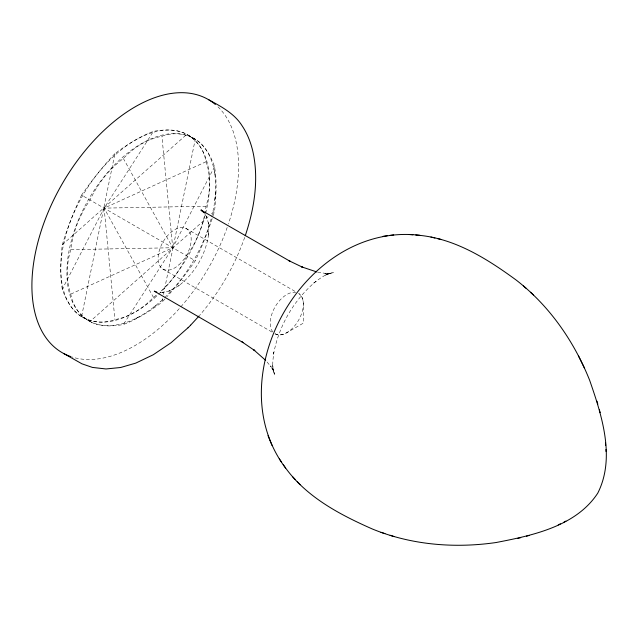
<?xml version="1.0" encoding="UTF-8"?>
<svg xmlns="http://www.w3.org/2000/svg" width="638" height="638" viewBox="0 0 638 638"><rect width="100%" height="100%" fill="white"/><g stroke="black" fill="none" stroke-linecap="round" stroke-linejoin="round"><path stroke-width="0.48" stroke-dasharray="3.19 2.39" d="M215.564 191.966L214.464 202.996M208.626 234.106L208.514 223.547M208.514 235.135L208.698 233.412M208.586 234.457C205.819 254.339 194.981 273.104 179.15 285.441M213.156 215.58A98.531 24.898 -65.6 0 0 214.528 211.122A98.563 32.45 -75.7 0 0 214.528 166.646A98.531 45.489 -83.2 0 0 195.268 139.243L186.79 134.363A98.531 45.489 -36.8 0 0 153.439 131.38A98.563 32.45 -44.3 0 0 114.92 153.614L81.568 316.615A98.531 60.562 -86.3 0 0 114.92 319.606A98.563 73.641 -82.7 0 0 153.439 297.372A98.531 81.154 -69.5 0 0 157.283 294.341M81.441 316.512L90.038 321.512A98.531 45.489 -36.8 0 0 123.389 324.495A98.563 32.45 -44.3 0 0 161.908 302.26L162.682 298.361M163.456 294.461L195.268 139.259A98.531 60.562 -86.3 0 0 161.908 136.269A98.563 73.641 -82.7 0 0 123.389 158.503A98.531 81.154 -69.5 0 0 90.03 200.005A98.531 81.154 -50.5 0 0 70.778 249.641A98.563 73.641 -37.3 0 0 70.77 294.118A98.531 60.562 -33.7 0 0 90.03 321.512L208.546 216.354M244.705 237.368C234.712 265.823 219.376 292.395 199.726 315.268M81.56 316.623A98.531 45.489 -83.2 0 1 62.301 289.229L104.114 208.132L153.431 131.388M214.52 166.654L172.723 247.743L123.397 324.487M62.301 289.229A98.563 32.45 -75.7 0 1 62.301 244.753L186.79 134.363A98.531 60.562 -33.7 0 1 206.058 161.757A98.563 73.641 -37.3 0 1 206.058 206.234A98.531 81.154 -50.5 0 1 186.798 255.87A98.531 81.154 -69.5 0 1 159.779 292.204M211.537 213.738L214.52 211.122M153.726 307.141L158.176 303.536M178.297 286.071L179.701 285.042M178.863 285.657L169.66 290.84M135.631 318.537L140.169 316.161M317.612 272.123L325.579 273.423L323.897 273.295L330.412 273.471L326.704 273.59L332.629 272.992C325.308 273.662 319.486 278.973 313.721 283.073L316.105 281.199C293.791 299.78 278.32 326.576 273.391 355.183L273.822 352.184C273.152 359.218 271.461 366.922 274.547 373.605L272.099 368.174L273.854 371.444L270.44 365.885L271.389 367.281L266.285 361.028M328.602 273.638L324.582 275.504L331.465 272.912M206.042 161.757L104.114 208.132L114.92 319.598M70.786 294.11L172.723 247.743L161.908 136.277M169.556 290.872L162.427 292.603L164.692 292.316L160.21 292.611M326.417 274.212L333.706 272.33M206.042 206.234L104.114 208.132L153.431 297.356M70.786 249.641L172.723 247.743L123.397 158.511M274.962 333.77C278.838 336.051 283.647 334.639 287.228 332.446L303.337 323.155L303.337 304.063C303.329 300.331 302.332 296.199 299.222 293.831M185.873 228.356L296.311 292.116M114.92 153.614A98.531 24.898 -54.4 0 0 81.56 195.116L195.268 260.759A98.531 24.898 -54.4 0 1 167.212 296.495M162.802 269.013L272.37 332.27M205.324 214.472L207.31 218.499L206.425 216.394L208.49 223.436M272.49 367.616L274.515 374.865M273.893 372.632L272.697 365.375L273.088 369.793M214.464 171.726L215.15 176.511M165.09 298.839A98.531 24.898 -54.4 0 1 161.908 302.26M212.191 218.595A98.531 24.898 -65.6 0 1 195.268 260.759M62.301 244.753A98.531 24.898 -65.6 0 1 81.56 195.108M298.496 293.352A23.383 13.502 -60 0 1 298.496 320.356A23.383 13.502 -60 0 1 275.114 333.857M272.889 331.959A23.383 13.502 -60 0 1 275.114 306.854A23.383 13.502 -60 0 1 295.737 292.387M217.965 106.833A146.142 84.376 -60 0 1 228.388 223.994M227.192 227.463A146.142 84.376 -60 0 1 71.639 356.873M170.37 290.553L168.831 291.159L170.37 290.553M208.626 224.297L208.379 222.662L208.626 224.297M178.927 264.826A23.383 13.502 -60 0 0 186.336 228.603A23.383 13.502 -60 0 0 158.671 253.134A23.383 13.502 -60 0 0 178.927 264.826M160.561 301.471A105.222 60.754 -60 0 0 193.912 138.478A105.222 60.754 -60 0 0 69.43 248.86A105.222 60.754 -60 0 0 160.561 301.471M154.492 297.97A105.222 60.754 -60 0 0 187.851 134.977A105.222 60.754 -60 0 0 63.369 245.359A105.222 60.754 -60 0 0 154.492 297.97"/><path stroke-width="0.96" d="M245.247 235.757C253.916 209.942 258.637 181.974 253.589 154.922C251.587 144.547 247.919 134.379 241.969 125.59C234.274 113.397 221.051 106.474 208.786 99.815M199.168 315.906L190.403 325.404M63.601 353.46L81.999 363.835L92.438 367.424L106.02 368.963L120.582 367.512L135.766 363.11L153.272 354.744L171.143 342.678L188.298 327.525M188.058 327.765L190.626 325.181M283.216 464.576C304.23 495.893 338.666 514.132 372.265 528.958C411.207 544.98 454.511 548.528 495.989 542.539C532.283 535.553 576.018 526.414 597.766 493.142C615.71 457.669 601.754 415.226 589.656 380.296C574.112 341.386 549.382 305.658 516.03 279.946C486.395 258.262 453.387 237.551 415.753 235.015M558.25 524.883L560.363 523.838M564.048 522.02L565.922 521.094M517.737 538.44L520.744 537.667M526.446 536.183L529.213 535.473M419.94 235.334C305.897 221.314 216.449 376.308 285.585 468.037M383.103 236.307L387.226 235.765M389.403 235.47L393.67 234.912M408.822 234.505L412.914 234.816M316.727 271.924L301.638 266.867L302.898 267.402L288.982 260.719L290.154 261.333L201.058 210.101L204.08 212.757L203.642 212.207M430.937 237.057L434.933 238.006M437.532 238.628L441.592 239.585M156.773 292.084L154.26 291.151L243.206 342.654L242.081 341.936L254.833 350.653L253.741 349.823L265.663 360.358M380.998 532.331L384.913 533.599M390.121 535.282L393.981 536.526M523.327 285.816L526.374 288.575M530.441 292.244L533.448 294.963M292.579 476.698L295.394 479.696M297.236 481.634L300.091 484.673M279.308 458.834L281.629 462.215M584.424 368.022L578.411 355.733M268.016 435.658L272.083 445.499M596.985 401.182L597.814 404.173M599.385 409.859L600.151 412.611M605.502 443.051L605.653 445.404M605.917 449.495L606.052 451.584M70.81 356.594A146.142 84.376 -60 0 1 61.798 184.557A146.142 84.376 -60 0 1 215.373 104.488M202.182 210.811L201.082 210.046L202.142 210.859"/></g></svg>
